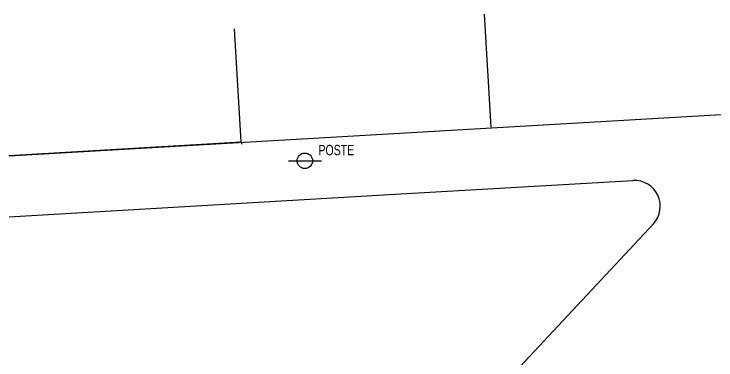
# Model space of a CAD drawing. Header units: millimetres. Extents: x 34038 to 35840, y 10511 to 10922.
# Drawn here: x 34276.26 to 34289.85, y 10778.74 to 10785.45 of the extents above; entities that cross this region are included whole.
import ezdxf

# ---------------------------------------------------------------- set-up
doc = ezdxf.new("R2010")
doc.units = ezdxf.units.MM
doc.layers.add('_0', color=7, linetype='Continuous')
doc.layers.add('PINTURA BRANCA', color=7, linetype='Continuous')
doc.styles.add('SIMPLEX', font='swisscl.ttf')

# ---------------------------------------------------------------- blocks, each defined once
blk = doc.blocks.new('POSTE')
at = {"color": 1}
blk.add_line((-0.32, 0), (0.32, 0), dxfattribs=at)
at = {"color": 3}
blk.add_circle((0, 0), 0.15, dxfattribs=at)
at = {"style": 'SIMPLEX'}
blk.add_text('POSTE', height=0.2, dxfattribs=at).set_placement((0.262, 0.108))

msp = doc.modelspace()

# ---------------------------------------------------------------- linework, layer by layer
for p, q in [((34272.232, 10782.472), (34304.651, 10784.354)), ((34283.412, 10781.94), (34288.244, 10782.221)), ((34272.301, 10781.288), (34283.412, 10781.94)), ((34272.99, 10764.619), (34288.638, 10781.38))]:
    msp.add_line(p, q)
msp.add_arc((34288.273, 10781.721), 0.5, 316.9676, 93.3231)
at = {"layer": '_0'}
for p, q in [((34280.657, 10782.961), (34275.816, 10782.68)), ((34280.656, 10782.967), (34280.659, 10782.926))]:
    msp.add_line(p, q, dxfattribs=at)
at = {"layer": 'PINTURA BRANCA'}
for p, q in [((34285.496, 10783.256), (34285.366, 10785.446)), ((34280.656, 10782.967), (34280.526, 10785.157))]:
    msp.add_line(p, q, dxfattribs=at)

# ---------------------------------------------------------------- block references
msp.add_blockref('POSTE', (34281.889, 10782.603))

doc.saveas('drawing.dxf')
